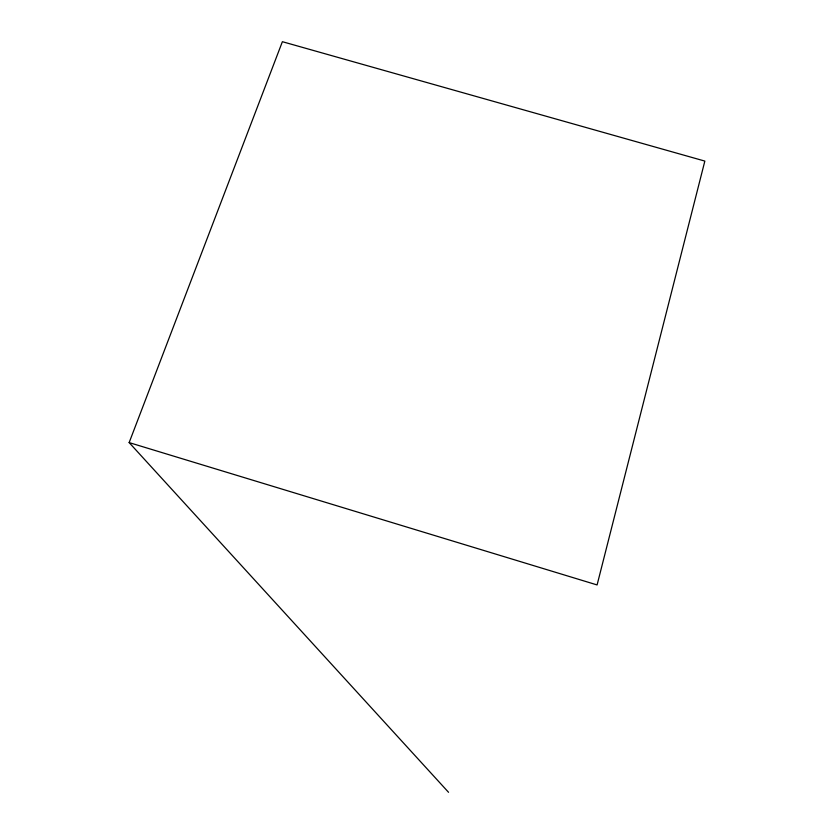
<?xml version="1.0" encoding="UTF-8"?>
<svg xmlns="http://www.w3.org/2000/svg" width="834" height="834" viewBox="0 0 834 834"><rect width="100%" height="100%" fill="white"/><g stroke="black" fill="none" stroke-linecap="round" stroke-linejoin="round"><path stroke-width="1.25" d="M129.155 442.593L282.382 41.7L704.845 161.087L597.092 584.936L129.155 442.593L448.546 792.3"/></g></svg>
